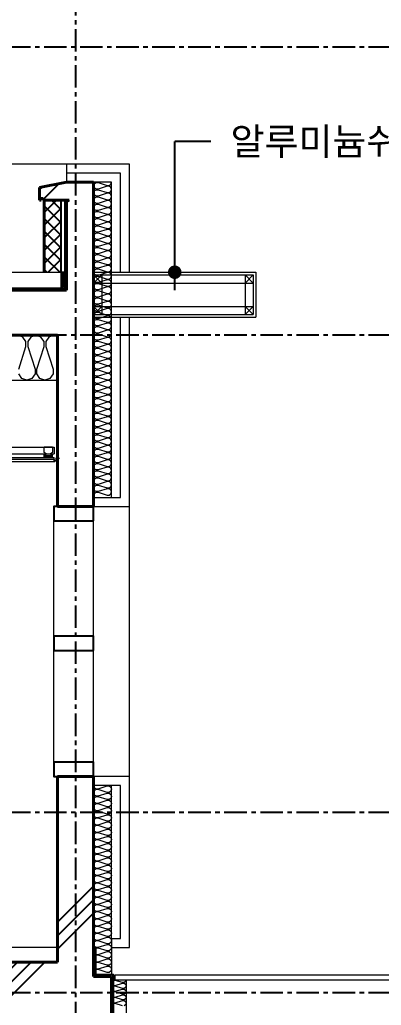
# Model space of a CAD drawing. Header units: millimetres. Extents: x -3672364 to -3590876, y -108975 to -79664.
# Drawn here: x -3608703 to -3606698, y -103295 to -97823 of the extents above; entities that cross this region are included whole.
import ezdxf
from ezdxf.enums import TextEntityAlignment as Align

# ---------------------------------------------------------------- set-up
doc = ezdxf.new("R2010")
doc.units = ezdxf.units.MM
doc.header["$LTSCALE"] = 100
doc.header["$MEASUREMENT"] = 0
for name, pattern in [('CEN', [62, 60, -1, 0, -1]), ('CENTER', [2, 1.25, -0.25, 0.25, -0.25]), ('HID', [2, 1.1, -0.9])]:
    doc.linetypes.add(name, pattern=pattern)
for name, color, linetype, lineweight in [('A-CONC-LIN1', 2, 'CONTINUOUS', 40), ('A-CONC-LIN2', 7, 'CONTINUOUS', 25), ('A-DWXM-DOOR', 4, 'CONTINUOUS', 25), ('A-ELEV-LIN3', 8, 'CONTINUOUS', 18), ('A-MKXS-LEAD', 7, 'CONTINUOUS', 25), ('A-MKXS-TEXT1', 3, 'CONTINUOUS', 25), ('A-WAXM-BLIC', 3, 'CONTINUOUS', 25), ('A-WAXM-PANL', 6, 'CONTINUOUS', 20), ('A-XXXX-FIN2', 6, 'CONTINUOUS', 20), ('A-XXXX-INSL2', 8, 'CONTINUOUS', 18), ('A-XXXX-WAT1', 9, 'HID', 20)]:
    doc.layers.add(name, color=color, linetype=linetype, lineweight=lineweight)
doc.layers.add('A-CONC-SOLD', color=253, linetype='CEN')
doc.layers.add('AA-AXIS-LINE-1', color=1, linetype='CENTER')
doc.styles.add('맑은고딕', font='malgun.ttf')

msp = doc.modelspace()

# ---------------------------------------------------------------- hatches: boundary and pattern name
at = {"layer": 'A-CONC-SOLD'}
h = msp.add_hatch(dxfattribs=at)
h.set_pattern_fill('CONC', color=256, scale=100)
h.set_pattern_definition([(45, (-31144.6, -13085), (-2121.3203, 2121.3203), []), (45, (-31144.6, -13010), (-2121.3203, 2121.3203), []), (45, (-31144.6, -12935), (-2121.3203, 2121.3203), [])])
h.paths.add_polyline_path([(-3612193.7, -105304.8), (-3612193.7, -103304.8), (-3608493.7, -103304.8), (-3608493.7, -105304.8)], flags=16)
h.paths.add_polyline_path([(-3612593.7, -106474.8), (-3612193.7, -106474.8), (-3612193.7, -105804.8), (-3611243.7, -105804.8), (-3611243.7, -108974.8), (-3610543.7, -108974.8), (-3610543.7, -105804.8), (-3608193.7, -105804.8), (-3608193.7, -103134.8), (-3608293.7, -103134.8), (-3608293.7, -102024.8), (-3608493.7, -102024.8), (-3608493.7, -103054.8), (-3612193.7, -103054.8), (-3612193.7, -99574.8), (-3608493.7, -99574.8), (-3608493.7, -100524.8), (-3608293.7, -100524.8), (-3608293.7, -98724.8), (-3608443.7, -98724.8), (-3608593.7, -98754.8), (-3608593.7, -98814.8), (-3608573.7, -98814.8), (-3608428.7, -98824.8), (-3608443.7, -98833.8), (-3608443.7, -99324.8), (-3611193.7, -99324.8), (-3611193.7, -99124.8), (-3611393.7, -99124.8), (-3611393.7, -99324.8), (-3612193.7, -99324.8), (-3612193.7, -96474.8), (-3612593.7, -96474.8), (-3612593.7, -98034.8), (-3615093.7, -98034.8), (-3615093.7, -98184.8), (-3612593.7, -98184.8), (-3612593.7, -103284.8), (-3615093.7, -103284.8), (-3615093.7, -103434.8), (-3612593.7, -103434.8)])
h = msp.add_hatch(dxfattribs=at)
h.set_pattern_fill('블럭단면', color=256, scale=50)
h.set_pattern_definition([(45, (-3916706.15, -204374.81), (-35.355339, 35.355339), []), (135, (-3916706.15, -204374.81), (-35.355339, -35.355339), [])])
h.paths.add_polyline_path([(-3608473.7, -98824.8), (-3608563.7, -98824.8), (-3608563.7, -99224.8), (-3608473.7, -99224.8)])
h = msp.add_hatch(dxfattribs=at)
h.set_pattern_fill('블럭단면', color=256)
h.set_pattern_definition([(45, (-3852265.174, -343854.8078), (-0.7071067812, 0.7071067812), []), (135, (-3852265.174, -343854.8078), (-0.7071067812, -0.7071067812), [])])
h.paths.add_polyline_path([(-3608453.7, -98824.8), (-3608428.7, -98824.8), (-3608453.7, -98829.8, -1)])
h = msp.add_hatch(dxfattribs=at)
h.set_pattern_fill('블럭단면', color=256, scale=5)
h.set_pattern_definition([(45, (-3763252.2874, -338174.808), (-3.53553391, 3.53553391), []), (135, (-3763252.2874, -338174.808), (-3.53553391, -3.53553391), [])])
h.paths.add_polyline_path([(-3608453.7, -99224.8), (-3608473.7, -99224.8), (-3608473.7, -99314.8), (-3608468.7, -99314.8), (-3608453.7, -99299.8)])

# ---------------------------------------------------------------- linework, layer by layer
at = {"layer": 'A-CONC-LIN1'}
for p, q in [((-3608443.7, -98724.8), (-3608593.7, -98754.8)), ((-3608593.7, -98754.8), (-3608593.7, -98824.8)), ((-3608443.7, -98724.8), (-3608443.7, -98724.8)), ((-3608293.7, -98724.8), (-3608443.7, -98724.8)), ((-3608293.7, -100524.8), (-3608293.7, -98724.8)), ((-3608583.7, -98824.8), (-3608583.7, -98814.8)), ((-3608583.7, -98814.8), (-3608573.7, -98814.8)), ((-3608573.7, -98814.8), (-3608573.7, -98824.8)), ((-3608593.7, -98824.8), (-3608583.7, -98824.8)), ((-3608573.7, -98824.8), (-3608428.7, -98824.8)), ((-3608428.7, -98824.8), (-3608443.7, -98833.8)), ((-3608443.7, -99324.8), (-3608443.7, -98833.8)), ((-3608443.7, -99324.8), (-3611193.7, -99324.8)), ((-3608493.7, -99574.8), (-3612193.7, -99574.8)), ((-3608493.7, -100524.8), (-3608493.7, -99574.8)), ((-3608493.7, -100524.8), (-3608293.7, -100524.8)), ((-3608493.7, -103054.8), (-3608493.7, -102024.8)), ((-3608493.7, -102024.8), (-3608293.7, -102024.8)), ((-3608293.7, -103134.8), (-3608293.7, -102024.8)), ((-3612193.7, -103054.8), (-3608493.7, -103054.8)), ((-3608293.7, -103134.8), (-3608193.7, -103134.8)), ((-3608193.7, -103134.8), (-3608193.7, -105804.8))]:
    msp.add_line(p, q, dxfattribs=at)
at = {"layer": 'A-CONC-LIN2'}
for p, q in [((-3608453.7, -99324.8), (-3608443.7, -99314.8)), ((-3608283.7, -103134.8), (-3608293.7, -103124.8))]:
    msp.add_line(p, q, dxfattribs=at)
for points in [[(-3608428.7, -98824.8), (-3608453.7, -98829.8), (-3608453.7, -99310.7), (-3608457.8, -99314.8), (-3611179.5, -99314.8)], [(-3608473.7, -99224.8), (-3608453.7, -99224.8)], [(-3608293.7, -102974.8), (-3608283.7, -102974.8), (-3608283.7, -103120.7), (-3608279.5, -103124.8)], [(-3608193.7, -104124.8), (-3608183.7, -104124.8), (-3608183.7, -103124.8), (-3608279.5, -103124.8)]]:
    msp.add_lwpolyline(points, dxfattribs=at)
at = {"layer": 'A-CONC-SOLD'}
msp.add_arc((-3608453.7, -98827.3), 2.5, 90, 270, dxfattribs=at)
at = {"layer": 'A-DWXM-DOOR', "color": 0}
for points in [[(-3608293.7, -100604.8), (-3608293.7, -100524.8), (-3608513.7, -100524.8), (-3608513.7, -100604.8)], [(-3608293.7, -101324.8), (-3608293.7, -101244.8), (-3608513.7, -101244.8), (-3608513.7, -101324.8)], [(-3608293.7, -102024.8), (-3608293.7, -101944.8), (-3608513.7, -101944.8), (-3608513.7, -102024.8)]]:
    msp.add_lwpolyline(points, close=True, dxfattribs=at)
at = {"layer": 'A-ELEV-LIN3'}
msp.add_line((-3608443.7, -98624.8), (-3610943.7, -98624.8), dxfattribs=at)
at = {"layer": 'A-ELEV-LIN3', "color": 8}
for p, q in [((-3611979.9, -100232.8), (-3608512.4, -100232.8)), ((-3611979.9, -100233.8), (-3608512.4, -100233.8)), ((-3611969.9, -100195.8), (-3608512.4, -100195.8)), ((-3611969.9, -100196.8), (-3608512.4, -100196.8)), ((-3608567.4, -100226.5), (-3608567.4, -100194.8)), ((-3608567.4, -100194.8), (-3608522.4, -100194.8)), ((-3608557.4, -100232.4), (-3608567.4, -100226.5)), ((-3608567.4, -100252.8), (-3608567.4, -100233.8)), ((-3608567.4, -100233.8), (-3608557.4, -100233.8)), ((-3608566.4, -100251.8), (-3608566.4, -100234.8)), ((-3608566.4, -100234.8), (-3608557.4, -100234.8)), ((-3608523.4, -100244.6), (-3608566.4, -100244.6)), ((-3608557.4, -100234.8), (-3608557.4, -100232.4)), ((-3608522.4, -100226.5), (-3608532.4, -100232.4)), ((-3608532.4, -100232.4), (-3608532.4, -100234.8)), ((-3608532.4, -100232.8), (-3608512.4, -100232.8)), ((-3608532.4, -100233.8), (-3608512.4, -100233.8)), ((-3608532.4, -100234.8), (-3608523.4, -100234.8)), ((-3608523.4, -100234.8), (-3608523.4, -100251.8)), ((-3608522.4, -100194.8), (-3608522.4, -100226.5)), ((-3608522.4, -100195.8), (-3608512.4, -100195.8)), ((-3608522.4, -100196.8), (-3608512.4, -100196.8)), ((-3608522.4, -100252.8), (-3608522.4, -100233.8)), ((-3608512.4, -100195.8), (-3608512.4, -100233.8)), ((-3608512.4, -100195.8), (-3608512.4, -100233.8)), ((-3608559.1, -100251.8), (-3608566.4, -100251.8)), ((-3608556.2, -100246.5), (-3608559.1, -100251.8)), ((-3608558.5, -100252.8), (-3608556.2, -100248.6)), ((-3608553.2, -100251.8), (-3608556.2, -100246.5)), ((-3608556.2, -100248.6), (-3608553.8, -100252.8)), ((-3608536.6, -100251.8), (-3608553.2, -100251.8)), ((-3608533.7, -100246.5), (-3608536.6, -100251.8)), ((-3608536, -100252.8), (-3608533.7, -100248.6)), ((-3608530.7, -100251.8), (-3608533.7, -100246.5)), ((-3608533.7, -100248.6), (-3608531.3, -100252.8)), ((-3608523.4, -100251.8), (-3608530.7, -100251.8))]:
    msp.add_line(p, q, dxfattribs=at)
at = {"layer": 'A-ELEV-LIN3', "ltscale": 2}
for p, q in [((-3608093.7, -102024.8), (-3608093.7, -100524.8)), ((-3608513.7, -101244.8), (-3608513.7, -100604.8)), ((-3608293.7, -101244.8), (-3608293.7, -100604.8)), ((-3608513.7, -101944.8), (-3608513.7, -101324.8)), ((-3608293.7, -101944.8), (-3608293.7, -101324.8))]:
    msp.add_line(p, q, dxfattribs=at)
at = {"layer": 'A-ELEV-LIN3'}
for points in [[(-3608493.7, -100244.8), (-3608495.7, -100244.8), (-3608495.7, -100267.8), (-3608511.3, -100267.8), (-3608495.7, -100267.8), (-3608495.7, -100244.8), (-3608493.7, -100244.8), (-3608493.7, -100269.8), (-3608509.3, -100269.8), (-3608509.3, -100276.8), (-3608524.3, -100276.8), (-3608524.3, -100274.8), (-3608511.3, -100274.8), (-3608511.3, -100267.8)], [(-3608505.3, -100256.7), (-3608483.5, -100256.7)]]:
    msp.add_lwpolyline(points, dxfattribs=at)
at = {"layer": 'A-MKXS-LEAD'}
for p in [(-3607843.7, -99324.8), (-3607643.7, -98498.8)]:
    msp.add_line(p, (-3607843.7, -98498.8), dxfattribs=at)
at = {"layer": 'A-MKXS-LEAD', "const_width": 37.5}
msp.add_lwpolyline([(-3607862.4, -99224.8, 1), (-3607824.9, -99224.8, 1)], format="xyb", close=True, dxfattribs=at)
at = {"layer": 'A-WAXM-BLIC'}
for points in [[(-3608563.7, -99224.8), (-3608563.7, -98824.8)], [(-3608473.7, -99224.8), (-3608473.7, -98824.8)]]:
    msp.add_lwpolyline(points, dxfattribs=at)
at = {"layer": 'A-WAXM-PANL'}
for p, q in [((-3608293.7, -99224.8), (-3607393.7, -99224.8)), ((-3607393.7, -99224.8), (-3607393.7, -99474.8)), ((-3608293.7, -99474.8), (-3607393.7, -99474.8))]:
    msp.add_line(p, q, dxfattribs=at)
for points in [[(-3608093.7, -99224.8), (-3608093.7, -98624.8), (-3608443.7, -98624.8), (-3608443.7, -98724.8)], [(-3608143.7, -99224.8), (-3608143.7, -98674.8), (-3608443.7, -98674.8)], [(-3608293.7, -100524.8), (-3608093.7, -100524.8), (-3608093.7, -99474.8)], [(-3608293.7, -100474.8), (-3608143.7, -100474.8), (-3608143.7, -99474.8)], [(-3608193.7, -102924.8), (-3608193.7, -102974.8), (-3608093.7, -102974.8), (-3608093.7, -102024.8), (-3608293.7, -102024.8)], [(-3608193.7, -102924.8), (-3608143.7, -102924.8), (-3608143.7, -102074.8), (-3608293.7, -102074.8)]]:
    msp.add_lwpolyline(points, dxfattribs=at)
msp.add_lwpolyline([(-3608173.7, -103124.8), (-3605153.7, -103124.8), (-3605153.7, -103154.8), (-3608173.7, -103154.8)], close=True, dxfattribs=at)
at = {"layer": 'A-XXXX-FIN2'}
for p, q in [((-3608573.7, -98824.8), (-3608573.7, -99224.8)), ((-3608473.7, -99304.8), (-3608473.7, -99224.8)), ((-3608473.7, -99314.8), (-3608473.7, -99224.8)), ((-3612024.9, -100252.8), (-3608512.4, -100252.8)), ((-3612024.9, -100262.3), (-3608512.4, -100262.3)), ((-3612024.9, -100274.8), (-3608512.4, -100274.8)), ((-3608512.4, -100274.8), (-3608512.4, -100252.8)), ((-3608493.7, -102974.8), (-3612193.7, -102974.8))]:
    msp.add_line(p, q, dxfattribs=at)
msp.add_lwpolyline([(-3611193.7, -99224.8), (-3610943.7, -99224.8), (-3610943.7, -99274.8), (-3610643.7, -99274.8), (-3610643.7, -99224.8), (-3608453.7, -99224.8)], dxfattribs=at)
at = {"layer": 'A-XXXX-INSL2'}
for p, q in [((-3608293.7, -99239.8), (-3607408.7, -99239.8)), ((-3608293.7, -99284.8), (-3608248.7, -99239.8)), ((-3608248.7, -99284.8), (-3608293.7, -99239.8)), ((-3608248.7, -99239.8), (-3608248.7, -99459.8)), ((-3607453.7, -99239.8), (-3607453.7, -99459.8)), ((-3607453.7, -99284.8), (-3607408.7, -99239.8)), ((-3607408.7, -99284.8), (-3607453.7, -99239.8)), ((-3607408.7, -99239.8), (-3607408.7, -99459.8)), ((-3608293.7, -99284.8), (-3607408.7, -99284.8)), ((-3608293.7, -99414.8), (-3607408.7, -99414.8)), ((-3608293.7, -99459.8), (-3608248.7, -99414.8)), ((-3608248.7, -99459.8), (-3608293.7, -99414.8)), ((-3607453.7, -99459.8), (-3607408.7, -99414.8)), ((-3607408.7, -99459.8), (-3607453.7, -99414.8)), ((-3608293.7, -99459.8), (-3607408.7, -99459.8)), ((-3608193.7, -102974.8), (-3608193.7, -103124.8)), ((-3608113.7, -103154.8), (-3608113.7, -105304.8))]:
    msp.add_line(p, q, dxfattribs=at)
for points in [[(-3608193.7, -100474.8), (-3608193.7, -98724.8), (-3608293.7, -98724.8)], [(-3608290, -100474.8), (-3608293.7, -100464.8), (-3608289.7, -100453.8), (-3608279.7, -100446.8), (-3608268.7, -100446.8), (-3608218.7, -100462.8), (-3608207.7, -100462.8), (-3608197.7, -100455.8), (-3608193.7, -100444.8), (-3608197.7, -100433.8), (-3608207.7, -100426.8), (-3608218.7, -100426.8), (-3608268.7, -100442.8), (-3608279.7, -100442.8), (-3608289.7, -100435.8), (-3608293.7, -100424.8), (-3608289.7, -100413.8), (-3608279.7, -100406.8), (-3608268.7, -100406.8), (-3608218.7, -100422.8), (-3608207.7, -100422.8), (-3608197.7, -100415.8), (-3608193.7, -100404.8), (-3608197.7, -100393.8), (-3608207.7, -100386.8), (-3608218.7, -100386.8), (-3608268.7, -100402.8), (-3608279.7, -100402.8), (-3608289.7, -100395.8), (-3608293.7, -100384.8), (-3608289.7, -100373.8), (-3608279.7, -100366.8), (-3608268.7, -100366.8), (-3608218.7, -100382.8), (-3608207.7, -100382.8), (-3608197.7, -100375.8), (-3608193.7, -100364.8), (-3608197.7, -100353.8), (-3608207.7, -100346.8), (-3608218.7, -100346.8), (-3608268.7, -100362.8), (-3608279.7, -100362.8), (-3608289.7, -100355.8), (-3608293.7, -100344.8), (-3608289.7, -100333.8), (-3608279.7, -100326.8), (-3608268.7, -100326.8), (-3608218.7, -100342.8), (-3608207.7, -100342.8), (-3608197.7, -100335.8), (-3608193.7, -100324.8), (-3608197.7, -100313.8), (-3608207.7, -100306.8), (-3608218.7, -100306.8), (-3608268.7, -100322.8), (-3608279.7, -100322.8), (-3608289.7, -100315.8), (-3608293.7, -100304.8), (-3608289.7, -100293.8), (-3608279.7, -100286.8), (-3608268.7, -100286.8), (-3608218.7, -100302.8), (-3608207.7, -100302.8), (-3608197.7, -100295.8), (-3608193.7, -100284.8), (-3608197.7, -100273.8), (-3608207.7, -100266.8), (-3608218.7, -100266.8), (-3608268.7, -100282.8), (-3608279.7, -100282.8), (-3608289.7, -100275.8), (-3608293.7, -100264.8), (-3608289.7, -100253.8), (-3608279.7, -100246.8), (-3608268.7, -100246.8), (-3608218.7, -100262.8), (-3608207.7, -100262.8), (-3608197.7, -100255.8), (-3608193.7, -100244.8), (-3608197.7, -100233.8), (-3608207.7, -100226.8), (-3608218.7, -100226.8), (-3608268.7, -100242.8), (-3608279.7, -100242.8), (-3608289.7, -100235.8), (-3608293.7, -100224.8), (-3608289.7, -100213.8), (-3608279.7, -100206.8), (-3608268.7, -100206.8), (-3608218.7, -100222.8), (-3608207.7, -100222.8), (-3608197.7, -100215.8), (-3608193.7, -100204.8), (-3608197.7, -100193.8), (-3608207.7, -100186.8), (-3608218.7, -100186.8), (-3608268.7, -100202.8), (-3608279.7, -100202.8), (-3608289.7, -100195.8), (-3608293.7, -100184.8), (-3608289.7, -100173.8), (-3608279.7, -100166.8), (-3608268.7, -100166.8), (-3608218.7, -100182.8), (-3608207.7, -100182.8), (-3608197.7, -100175.8), (-3608193.7, -100164.8), (-3608197.7, -100153.8), (-3608207.7, -100146.8), (-3608218.7, -100146.8), (-3608268.7, -100162.8), (-3608279.7, -100162.8), (-3608289.7, -100155.8), (-3608293.7, -100144.8), (-3608289.7, -100133.8), (-3608279.7, -100126.8), (-3608268.7, -100126.8), (-3608218.7, -100142.8), (-3608207.7, -100142.8), (-3608197.7, -100135.8), (-3608193.7, -100124.8), (-3608197.7, -100113.8), (-3608207.7, -100106.8), (-3608218.7, -100106.8), (-3608268.7, -100122.8), (-3608279.7, -100122.8), (-3608289.7, -100115.8), (-3608293.7, -100104.8), (-3608289.7, -100093.8), (-3608279.7, -100086.8), (-3608268.7, -100086.8), (-3608218.7, -100102.8), (-3608207.7, -100102.8), (-3608197.7, -100095.8), (-3608193.7, -100084.8), (-3608197.7, -100073.8), (-3608207.7, -100066.8), (-3608218.7, -100066.8), (-3608268.7, -100082.8), (-3608279.7, -100082.8), (-3608289.7, -100075.8), (-3608293.7, -100064.8), (-3608289.7, -100053.8), (-3608279.7, -100046.8), (-3608268.7, -100046.8), (-3608218.7, -100062.8), (-3608207.7, -100062.8), (-3608197.7, -100055.8), (-3608193.7, -100044.8), (-3608197.7, -100033.8), (-3608207.7, -100026.8), (-3608218.7, -100026.8), (-3608268.7, -100042.8), (-3608279.7, -100042.8), (-3608289.7, -100035.8), (-3608293.7, -100024.8), (-3608289.7, -100013.8), (-3608279.7, -100006.8), (-3608268.7, -100006.8), (-3608218.7, -100022.8), (-3608207.7, -100022.8), (-3608197.7, -100015.8), (-3608193.7, -100004.8), (-3608197.7, -99993.8), (-3608207.7, -99986.8), (-3608218.7, -99986.8), (-3608268.7, -100002.8), (-3608279.7, -100002.8), (-3608289.7, -99995.8), (-3608293.7, -99984.8), (-3608289.7, -99973.8), (-3608279.7, -99966.8), (-3608268.7, -99966.8), (-3608218.7, -99982.8), (-3608207.7, -99982.8), (-3608197.7, -99975.8), (-3608193.7, -99964.8), (-3608197.7, -99953.8), (-3608207.7, -99946.8), (-3608218.7, -99946.8), (-3608268.7, -99962.8), (-3608279.7, -99962.8), (-3608289.7, -99955.8), (-3608293.7, -99944.8), (-3608289.7, -99933.8), (-3608279.7, -99926.8), (-3608268.7, -99926.8), (-3608218.7, -99942.8), (-3608207.7, -99942.8), (-3608197.7, -99935.8), (-3608193.7, -99924.8), (-3608197.7, -99913.8), (-3608207.7, -99906.8), (-3608218.7, -99906.8), (-3608268.7, -99922.8), (-3608279.7, -99922.8), (-3608289.7, -99915.8), (-3608293.7, -99904.8), (-3608289.7, -99893.8), (-3608279.7, -99886.8), (-3608268.7, -99886.8), (-3608218.7, -99902.8), (-3608207.7, -99902.8), (-3608197.7, -99895.8), (-3608193.7, -99884.8), (-3608197.7, -99873.8), (-3608207.7, -99866.8), (-3608218.7, -99866.8), (-3608268.7, -99882.8), (-3608279.7, -99882.8), (-3608289.7, -99875.8), (-3608293.7, -99864.8), (-3608289.7, -99853.8), (-3608279.7, -99846.8), (-3608268.7, -99846.8), (-3608218.7, -99862.8), (-3608207.7, -99862.8), (-3608197.7, -99855.8), (-3608193.7, -99844.8), (-3608197.7, -99833.8), (-3608207.7, -99826.8), (-3608218.7, -99826.8), (-3608268.7, -99842.8), (-3608279.7, -99842.8), (-3608289.7, -99835.8), (-3608293.7, -99824.8), (-3608289.7, -99813.8), (-3608279.7, -99806.8), (-3608268.7, -99806.8), (-3608218.7, -99822.8), (-3608207.7, -99822.8), (-3608197.7, -99815.8), (-3608193.7, -99804.8), (-3608197.7, -99793.8), (-3608207.7, -99786.8), (-3608218.7, -99786.8), (-3608268.7, -99802.8), (-3608279.7, -99802.8), (-3608289.7, -99795.8), (-3608293.7, -99784.8), (-3608289.7, -99773.8), (-3608279.7, -99766.8), (-3608268.7, -99766.8), (-3608218.7, -99782.8), (-3608207.7, -99782.8), (-3608197.7, -99775.8), (-3608193.7, -99764.8), (-3608197.7, -99753.8), (-3608207.7, -99746.8), (-3608218.7, -99746.8), (-3608268.7, -99762.8), (-3608279.7, -99762.8), (-3608289.7, -99755.8), (-3608293.7, -99744.8), (-3608289.7, -99733.8), (-3608279.7, -99726.8), (-3608268.7, -99726.8), (-3608218.7, -99742.8), (-3608207.7, -99742.8), (-3608197.7, -99735.8), (-3608193.7, -99724.8), (-3608197.7, -99713.8), (-3608207.7, -99706.8), (-3608218.7, -99706.8), (-3608268.7, -99722.8), (-3608279.7, -99722.8), (-3608289.7, -99715.8), (-3608293.7, -99704.8), (-3608289.7, -99693.8), (-3608279.7, -99686.8), (-3608268.7, -99686.8), (-3608218.7, -99702.8), (-3608207.7, -99702.8), (-3608197.7, -99695.8), (-3608193.7, -99684.8), (-3608197.7, -99673.8), (-3608207.7, -99666.8), (-3608218.7, -99666.8), (-3608268.7, -99682.8), (-3608279.7, -99682.8), (-3608289.7, -99675.8), (-3608293.7, -99664.8), (-3608289.7, -99653.8), (-3608279.7, -99646.8), (-3608268.7, -99646.8), (-3608218.7, -99662.8), (-3608207.7, -99662.8), (-3608197.7, -99655.8), (-3608193.7, -99644.8), (-3608197.7, -99633.8), (-3608207.7, -99626.8), (-3608218.7, -99626.8), (-3608268.7, -99642.8), (-3608279.7, -99642.8), (-3608289.7, -99635.8), (-3608293.7, -99624.8), (-3608289.7, -99613.8), (-3608279.7, -99606.8), (-3608268.7, -99606.8), (-3608218.7, -99622.8), (-3608207.7, -99622.8), (-3608197.7, -99615.8), (-3608193.7, -99604.8), (-3608197.7, -99593.8), (-3608207.7, -99586.8), (-3608218.7, -99586.8), (-3608268.7, -99602.8), (-3608279.7, -99602.8), (-3608289.7, -99595.8), (-3608293.7, -99584.8), (-3608289.7, -99573.8), (-3608279.7, -99566.8), (-3608268.7, -99566.8), (-3608218.7, -99582.8), (-3608207.7, -99582.8), (-3608197.7, -99575.8), (-3608193.7, -99564.8), (-3608197.7, -99553.8), (-3608207.7, -99546.8), (-3608218.7, -99546.8), (-3608268.7, -99562.8), (-3608279.7, -99562.8), (-3608289.7, -99555.8), (-3608293.7, -99544.8), (-3608289.7, -99533.8), (-3608279.7, -99526.8), (-3608268.7, -99526.8), (-3608218.7, -99542.8), (-3608207.7, -99542.8), (-3608197.7, -99535.8), (-3608193.7, -99524.8), (-3608197.7, -99513.8), (-3608207.7, -99506.8), (-3608218.7, -99506.8), (-3608268.7, -99522.8), (-3608279.7, -99522.8), (-3608289.7, -99515.8), (-3608293.7, -99504.8), (-3608289.7, -99493.8), (-3608279.7, -99486.8), (-3608268.7, -99486.8), (-3608218.7, -99502.8), (-3608207.7, -99502.8), (-3608197.7, -99495.8), (-3608193.7, -99484.8), (-3608197.7, -99473.8), (-3608207.7, -99466.8), (-3608218.7, -99466.8), (-3608268.7, -99482.8), (-3608279.7, -99482.8), (-3608289.7, -99475.8), (-3608293.7, -99464.8), (-3608289.7, -99453.8), (-3608279.7, -99446.8), (-3608268.7, -99446.8), (-3608218.7, -99462.8), (-3608207.7, -99462.8), (-3608197.7, -99455.8), (-3608193.7, -99444.8), (-3608197.7, -99433.8), (-3608207.7, -99426.8), (-3608218.7, -99426.8), (-3608268.7, -99442.8), (-3608279.7, -99442.8), (-3608289.7, -99435.8), (-3608293.7, -99424.8), (-3608289.7, -99413.8), (-3608279.7, -99406.8), (-3608268.7, -99406.8), (-3608218.7, -99422.8), (-3608207.7, -99422.8), (-3608197.7, -99415.8), (-3608193.7, -99404.8), (-3608197.7, -99393.8), (-3608207.7, -99386.8), (-3608218.7, -99386.8), (-3608268.7, -99402.8), (-3608279.7, -99402.8), (-3608289.7, -99395.8), (-3608293.7, -99384.8), (-3608289.7, -99373.8), (-3608279.7, -99366.8), (-3608268.7, -99366.8), (-3608218.7, -99382.8), (-3608207.7, -99382.8), (-3608197.7, -99375.8), (-3608193.7, -99364.8), (-3608197.7, -99353.8), (-3608207.7, -99346.8), (-3608218.7, -99346.8), (-3608268.7, -99362.8), (-3608279.7, -99362.8), (-3608289.7, -99355.8), (-3608293.7, -99344.8), (-3608289.7, -99333.8), (-3608279.7, -99326.8), (-3608268.7, -99326.8), (-3608218.7, -99342.8), (-3608207.7, -99342.8), (-3608197.7, -99335.8), (-3608193.7, -99324.8), (-3608197.7, -99313.8), (-3608207.7, -99306.8), (-3608218.7, -99306.8), (-3608268.7, -99322.8), (-3608279.7, -99322.8), (-3608289.7, -99315.8), (-3608293.7, -99304.8), (-3608289.7, -99293.8), (-3608279.7, -99286.8), (-3608268.7, -99286.8), (-3608218.7, -99302.8), (-3608207.7, -99302.8), (-3608197.7, -99295.8), (-3608193.7, -99284.8), (-3608197.7, -99273.8), (-3608207.7, -99266.8), (-3608218.7, -99266.8), (-3608268.7, -99282.8), (-3608279.7, -99282.8), (-3608289.7, -99275.8), (-3608293.7, -99264.8), (-3608289.7, -99253.8), (-3608279.7, -99246.8), (-3608268.7, -99246.8), (-3608218.7, -99262.8), (-3608207.7, -99262.8), (-3608197.7, -99255.8), (-3608193.7, -99244.8), (-3608197.7, -99233.8), (-3608207.7, -99226.8), (-3608218.7, -99226.8), (-3608268.7, -99242.8), (-3608279.7, -99242.8), (-3608289.7, -99235.8), (-3608293.7, -99224.8), (-3608289.7, -99213.8), (-3608279.7, -99206.8), (-3608268.7, -99206.8), (-3608218.7, -99222.8), (-3608207.7, -99222.8), (-3608197.7, -99215.8), (-3608193.7, -99204.8), (-3608197.7, -99193.8), (-3608207.7, -99186.8), (-3608218.7, -99186.8), (-3608268.7, -99202.8), (-3608279.7, -99202.8), (-3608289.7, -99195.8), (-3608293.7, -99184.8), (-3608289.7, -99173.8), (-3608279.7, -99166.8), (-3608268.7, -99166.8), (-3608218.7, -99182.8), (-3608207.7, -99182.8), (-3608197.7, -99175.8), (-3608193.7, -99164.8), (-3608197.7, -99153.8), (-3608207.7, -99146.8), (-3608218.7, -99146.8), (-3608268.7, -99162.8), (-3608279.7, -99162.8), (-3608289.7, -99155.8), (-3608293.7, -99144.8), (-3608289.7, -99133.8), (-3608279.7, -99126.8), (-3608268.7, -99126.8), (-3608218.7, -99142.8), (-3608207.7, -99142.8), (-3608197.7, -99135.8), (-3608193.7, -99124.8), (-3608197.7, -99113.8), (-3608207.7, -99106.8), (-3608218.7, -99106.8), (-3608268.7, -99122.8), (-3608279.7, -99122.8), (-3608289.7, -99115.8), (-3608293.7, -99104.8), (-3608289.7, -99093.8), (-3608279.7, -99086.8), (-3608268.7, -99086.8), (-3608218.7, -99102.8), (-3608207.7, -99102.8), (-3608197.7, -99095.8), (-3608193.7, -99084.8), (-3608197.7, -99073.8), (-3608207.7, -99066.8), (-3608218.7, -99066.8), (-3608268.7, -99082.8), (-3608279.7, -99082.8), (-3608289.7, -99075.8), (-3608293.7, -99064.8), (-3608289.7, -99053.8), (-3608279.7, -99046.8), (-3608268.7, -99046.8), (-3608218.7, -99062.8), (-3608207.7, -99062.8), (-3608197.7, -99055.8), (-3608193.7, -99044.8), (-3608197.7, -99033.8), (-3608207.7, -99026.8), (-3608218.7, -99026.8), (-3608268.7, -99042.8), (-3608279.7, -99042.8), (-3608289.7, -99035.8), (-3608293.7, -99024.8), (-3608289.7, -99013.8), (-3608279.7, -99006.8), (-3608268.7, -99006.8), (-3608218.7, -99022.8), (-3608207.7, -99022.8), (-3608197.7, -99015.8), (-3608193.7, -99004.8), (-3608197.7, -98993.8), (-3608207.7, -98986.8), (-3608218.7, -98986.8), (-3608268.7, -99002.8), (-3608279.7, -99002.8), (-3608289.7, -98995.8), (-3608293.7, -98984.8), (-3608289.7, -98973.8), (-3608279.7, -98966.8), (-3608268.7, -98966.8), (-3608218.7, -98982.8), (-3608207.7, -98982.8), (-3608197.7, -98975.8), (-3608193.7, -98964.8), (-3608197.7, -98953.8), (-3608207.7, -98946.8), (-3608218.7, -98946.8), (-3608268.7, -98962.8), (-3608279.7, -98962.8), (-3608289.7, -98955.8), (-3608293.7, -98944.8), (-3608289.7, -98933.8), (-3608279.7, -98926.8), (-3608268.7, -98926.8), (-3608218.7, -98942.8), (-3608207.7, -98942.8), (-3608197.7, -98935.8), (-3608193.7, -98924.8), (-3608197.7, -98913.8), (-3608207.7, -98906.8), (-3608218.7, -98906.8), (-3608268.7, -98922.8), (-3608279.7, -98922.8), (-3608289.7, -98915.8), (-3608293.7, -98904.8), (-3608289.7, -98893.8), (-3608279.7, -98886.8), (-3608268.7, -98886.8), (-3608218.7, -98902.8), (-3608207.7, -98902.8), (-3608197.7, -98895.8), (-3608193.7, -98884.8), (-3608197.7, -98873.8), (-3608207.7, -98866.8), (-3608218.7, -98866.8), (-3608268.7, -98882.8), (-3608279.7, -98882.8), (-3608289.7, -98875.8), (-3608293.7, -98864.8), (-3608289.7, -98853.8), (-3608279.7, -98846.8), (-3608268.7, -98846.8), (-3608218.7, -98862.8), (-3608207.7, -98862.8), (-3608197.7, -98855.8), (-3608193.7, -98844.8), (-3608197.7, -98833.8), (-3608207.7, -98826.8), (-3608218.7, -98826.8), (-3608268.7, -98842.8), (-3608279.7, -98842.8), (-3608289.7, -98835.8), (-3608293.7, -98824.8), (-3608289.7, -98813.8), (-3608279.7, -98806.8), (-3608268.7, -98806.8), (-3608218.7, -98822.8), (-3608207.7, -98822.8), (-3608197.7, -98815.8), (-3608193.7, -98804.8), (-3608197.7, -98793.8), (-3608207.7, -98786.8), (-3608218.7, -98786.8), (-3608268.7, -98802.8), (-3608279.7, -98802.8), (-3608289.7, -98795.8), (-3608293.7, -98784.8), (-3608289.7, -98773.8), (-3608279.7, -98766.8), (-3608268.7, -98766.8), (-3608218.7, -98782.8), (-3608207.7, -98782.8), (-3608197.7, -98775.8), (-3608193.7, -98764.8), (-3608197.7, -98753.8), (-3608207.7, -98746.8), (-3608218.7, -98746.8), (-3608268.7, -98762.8), (-3608279.7, -98762.8), (-3608289.7, -98755.8), (-3608293.7, -98744.8), (-3608289.7, -98733.8), (-3608279.7, -98726.8), (-3608268.7, -98726.8), (-3608218.7, -98742.8), (-3608207.7, -98742.8), (-3608197.7, -98735.8), (-3608193.7, -98724.8)], [(-3608708.7, -99762.3), (-3608668.7, -99637.3), (-3608668.7, -99609.8), (-3608686.2, -99584.8), (-3608713.7, -99574.8)], [(-3608493.7, -99582.1), (-3608513.7, -99574.8), (-3608541.2, -99584.8), (-3608558.7, -99609.8), (-3608558.7, -99637.3), (-3608518.7, -99762.3), (-3608518.7, -99789.8), (-3608536.2, -99814.8), (-3608563.7, -99824.8), (-3608591.2, -99814.8), (-3608608.7, -99789.8), (-3608608.7, -99762.3), (-3608568.7, -99637.3), (-3608568.7, -99609.8), (-3608586.2, -99584.8), (-3608613.7, -99574.8), (-3608641.2, -99584.8), (-3608658.7, -99609.8), (-3608658.7, -99637.3), (-3608618.7, -99762.3), (-3608618.7, -99789.8), (-3608636.2, -99814.8), (-3608663.7, -99824.8), (-3608691.2, -99814.8), (-3608708.7, -99789.8)], [(-3612093.7, -102974.8), (-3612093.7, -99824.8), (-3608493.7, -99824.8)], [(-3608293.7, -102074.8), (-3608289.7, -102085.8), (-3608279.7, -102092.8), (-3608268.7, -102092.8), (-3608218.7, -102076.8), (-3608207.7, -102076.8), (-3608197.7, -102083.8), (-3608193.7, -102094.8), (-3608197.7, -102105.8), (-3608207.7, -102112.8), (-3608218.7, -102112.8), (-3608268.7, -102096.8), (-3608279.7, -102096.8), (-3608289.7, -102103.8), (-3608293.7, -102114.8), (-3608289.7, -102125.8), (-3608279.7, -102132.8), (-3608268.7, -102132.8), (-3608218.7, -102116.8), (-3608207.7, -102116.8), (-3608197.7, -102123.8), (-3608193.7, -102134.8), (-3608197.7, -102145.8), (-3608207.7, -102152.8), (-3608218.7, -102152.8), (-3608268.7, -102136.8), (-3608279.7, -102136.8), (-3608289.7, -102143.8), (-3608293.7, -102154.8), (-3608289.7, -102165.8), (-3608279.7, -102172.8), (-3608268.7, -102172.8), (-3608218.7, -102156.8), (-3608207.7, -102156.8), (-3608197.7, -102163.8), (-3608193.7, -102174.8), (-3608197.7, -102185.8), (-3608207.7, -102192.8), (-3608218.7, -102192.8), (-3608268.7, -102176.8), (-3608279.7, -102176.8), (-3608289.7, -102183.8), (-3608293.7, -102194.8), (-3608289.7, -102205.8), (-3608279.7, -102212.8), (-3608268.7, -102212.8), (-3608218.7, -102196.8), (-3608207.7, -102196.8), (-3608197.7, -102203.8), (-3608193.7, -102214.8), (-3608197.7, -102225.8), (-3608207.7, -102232.8), (-3608218.7, -102232.8), (-3608268.7, -102216.8), (-3608279.7, -102216.8), (-3608289.7, -102223.8), (-3608293.7, -102234.8), (-3608289.7, -102245.8), (-3608279.7, -102252.8), (-3608268.7, -102252.8), (-3608218.7, -102236.8), (-3608207.7, -102236.8), (-3608197.7, -102243.8), (-3608193.7, -102254.8), (-3608197.7, -102265.8), (-3608207.7, -102272.8), (-3608218.7, -102272.8), (-3608268.7, -102256.8), (-3608279.7, -102256.8), (-3608289.7, -102263.8), (-3608293.7, -102274.8), (-3608289.7, -102285.8), (-3608279.7, -102292.8), (-3608268.7, -102292.8), (-3608218.7, -102276.8), (-3608207.7, -102276.8), (-3608197.7, -102283.8), (-3608193.7, -102294.8), (-3608197.7, -102305.8), (-3608207.7, -102312.8), (-3608218.7, -102312.8), (-3608268.7, -102296.8), (-3608279.7, -102296.8), (-3608289.7, -102303.8), (-3608293.7, -102314.8), (-3608289.7, -102325.8), (-3608279.7, -102332.8), (-3608268.7, -102332.8), (-3608218.7, -102316.8), (-3608207.7, -102316.8), (-3608197.7, -102323.8), (-3608193.7, -102334.8), (-3608197.7, -102345.8), (-3608207.7, -102352.8), (-3608218.7, -102352.8), (-3608268.7, -102336.8), (-3608279.7, -102336.8), (-3608289.7, -102343.8), (-3608293.7, -102354.8), (-3608289.7, -102365.8), (-3608279.7, -102372.8), (-3608268.7, -102372.8), (-3608218.7, -102356.8), (-3608207.7, -102356.8), (-3608197.7, -102363.8), (-3608193.7, -102374.8), (-3608197.7, -102385.8), (-3608207.7, -102392.8), (-3608218.7, -102392.8), (-3608268.7, -102376.8), (-3608279.7, -102376.8), (-3608289.7, -102383.8), (-3608293.7, -102394.8), (-3608289.7, -102405.8), (-3608279.7, -102412.8), (-3608268.7, -102412.8), (-3608218.7, -102396.8), (-3608207.7, -102396.8), (-3608197.7, -102403.8), (-3608193.7, -102414.8), (-3608197.7, -102425.8), (-3608207.7, -102432.8), (-3608218.7, -102432.8), (-3608268.7, -102416.8), (-3608279.7, -102416.8), (-3608289.7, -102423.8), (-3608293.7, -102434.8), (-3608289.7, -102445.8), (-3608279.7, -102452.8), (-3608268.7, -102452.8), (-3608218.7, -102436.8), (-3608207.7, -102436.8), (-3608197.7, -102443.8), (-3608193.7, -102454.8), (-3608197.7, -102465.8), (-3608207.7, -102472.8), (-3608218.7, -102472.8), (-3608268.7, -102456.8), (-3608279.7, -102456.8), (-3608289.7, -102463.8), (-3608293.7, -102474.8), (-3608289.7, -102485.8), (-3608279.7, -102492.8), (-3608268.7, -102492.8), (-3608218.7, -102476.8), (-3608207.7, -102476.8), (-3608197.7, -102483.8), (-3608193.7, -102494.8), (-3608197.7, -102505.8), (-3608207.7, -102512.8), (-3608218.7, -102512.8), (-3608268.7, -102496.8), (-3608279.7, -102496.8), (-3608289.7, -102503.8), (-3608293.7, -102514.8), (-3608289.7, -102525.8), (-3608279.7, -102532.8), (-3608268.7, -102532.8), (-3608218.7, -102516.8), (-3608207.7, -102516.8), (-3608197.7, -102523.8), (-3608193.7, -102534.8), (-3608197.7, -102545.8), (-3608207.7, -102552.8), (-3608218.7, -102552.8), (-3608268.7, -102536.8), (-3608279.7, -102536.8), (-3608289.7, -102543.8), (-3608293.7, -102554.8), (-3608289.7, -102565.8), (-3608279.7, -102572.8), (-3608268.7, -102572.8), (-3608218.7, -102556.8), (-3608207.7, -102556.8), (-3608197.7, -102563.8), (-3608193.7, -102574.8), (-3608197.7, -102585.8), (-3608207.7, -102592.8), (-3608218.7, -102592.8), (-3608268.7, -102576.8), (-3608279.7, -102576.8), (-3608289.7, -102583.8), (-3608293.7, -102594.8), (-3608289.7, -102605.8), (-3608279.7, -102612.8), (-3608268.7, -102612.8), (-3608218.7, -102596.8), (-3608207.7, -102596.8), (-3608197.7, -102603.8), (-3608193.7, -102614.8), (-3608197.7, -102625.8), (-3608207.7, -102632.8), (-3608218.7, -102632.8), (-3608268.7, -102616.8), (-3608279.7, -102616.8), (-3608289.7, -102623.8), (-3608293.7, -102634.8), (-3608289.7, -102645.8), (-3608279.7, -102652.8), (-3608268.7, -102652.8), (-3608218.7, -102636.8), (-3608207.7, -102636.8), (-3608197.7, -102643.8), (-3608193.7, -102654.8), (-3608197.7, -102665.8), (-3608207.7, -102672.8), (-3608218.7, -102672.8), (-3608268.7, -102656.8), (-3608279.7, -102656.8), (-3608289.7, -102663.8), (-3608293.7, -102674.8), (-3608289.7, -102685.8), (-3608279.7, -102692.8), (-3608268.7, -102692.8), (-3608218.7, -102676.8), (-3608207.7, -102676.8), (-3608197.7, -102683.8), (-3608193.7, -102694.8), (-3608197.7, -102705.8), (-3608207.7, -102712.8), (-3608218.7, -102712.8), (-3608268.7, -102696.8), (-3608279.7, -102696.8), (-3608289.7, -102703.8), (-3608293.7, -102714.8), (-3608289.7, -102725.8), (-3608279.7, -102732.8), (-3608268.7, -102732.8), (-3608218.7, -102716.8), (-3608207.7, -102716.8), (-3608197.7, -102723.8), (-3608193.7, -102734.8), (-3608197.7, -102745.8), (-3608207.7, -102752.8), (-3608218.7, -102752.8), (-3608268.7, -102736.8), (-3608279.7, -102736.8), (-3608289.7, -102743.8), (-3608293.7, -102754.8), (-3608289.7, -102765.8), (-3608279.7, -102772.8), (-3608268.7, -102772.8), (-3608218.7, -102756.8), (-3608207.7, -102756.8), (-3608197.7, -102763.8), (-3608193.7, -102774.8), (-3608197.7, -102785.8), (-3608207.7, -102792.8), (-3608218.7, -102792.8), (-3608268.7, -102776.8), (-3608279.7, -102776.8), (-3608289.7, -102783.8), (-3608293.7, -102794.8), (-3608289.7, -102805.8), (-3608279.7, -102812.8), (-3608268.7, -102812.8), (-3608218.7, -102796.8), (-3608207.7, -102796.8), (-3608197.7, -102803.8), (-3608193.7, -102814.8), (-3608197.7, -102825.8), (-3608207.7, -102832.8), (-3608218.7, -102832.8), (-3608268.7, -102816.8), (-3608279.7, -102816.8), (-3608289.7, -102823.8), (-3608293.7, -102834.8), (-3608289.7, -102845.8), (-3608279.7, -102852.8), (-3608268.7, -102852.8), (-3608218.7, -102836.8), (-3608207.7, -102836.8), (-3608197.7, -102843.8), (-3608193.7, -102854.8), (-3608197.7, -102865.8), (-3608207.7, -102872.8), (-3608218.7, -102872.8), (-3608268.7, -102856.8), (-3608279.7, -102856.8), (-3608289.7, -102863.8), (-3608293.7, -102874.8), (-3608289.7, -102885.8), (-3608279.7, -102892.8), (-3608268.7, -102892.8), (-3608218.7, -102876.8), (-3608207.7, -102876.8), (-3608197.7, -102883.8), (-3608193.7, -102894.8), (-3608197.7, -102905.8), (-3608207.7, -102912.8), (-3608218.7, -102912.8), (-3608268.7, -102896.8), (-3608279.7, -102896.8), (-3608289.7, -102903.8), (-3608293.7, -102914.8), (-3608289.7, -102925.8), (-3608279.7, -102932.8), (-3608268.7, -102932.8), (-3608218.7, -102916.8), (-3608207.7, -102916.8), (-3608197.7, -102923.8), (-3608193.7, -102934.8), (-3608197.7, -102945.8), (-3608207.7, -102952.8), (-3608218.7, -102952.8), (-3608268.7, -102936.8), (-3608279.7, -102936.8), (-3608289.7, -102943.8), (-3608293.7, -102954.8), (-3608289.7, -102965.8), (-3608279.7, -102972.8), (-3608268.7, -102972.8), (-3608218.7, -102956.8), (-3608207.7, -102956.8), (-3608197.7, -102963.8), (-3608193.7, -102974.8), (-3608197.7, -102985.8), (-3608207.7, -102992.8), (-3608218.7, -102992.8), (-3608268.7, -102976.8), (-3608279.7, -102976.8), (-3608289.7, -102983.8), (-3608293.7, -102994.8), (-3608289.7, -103005.8), (-3608279.7, -103012.8), (-3608268.7, -103012.8), (-3608218.7, -102996.8), (-3608207.7, -102996.8), (-3608197.7, -103003.8), (-3608193.7, -103014.8), (-3608197.7, -103025.8), (-3608207.7, -103032.8), (-3608218.7, -103032.8), (-3608268.7, -103016.8), (-3608279.7, -103016.8), (-3608289.7, -103023.8), (-3608293.7, -103034.8), (-3608289.7, -103045.8), (-3608279.7, -103052.8), (-3608268.7, -103052.8), (-3608218.7, -103036.8), (-3608207.7, -103036.8), (-3608197.7, -103043.8), (-3608193.7, -103054.8), (-3608197.7, -103065.8), (-3608207.7, -103072.8), (-3608218.7, -103072.8), (-3608268.7, -103056.8), (-3608279.7, -103056.8), (-3608289.7, -103063.8), (-3608293.7, -103074.8), (-3608289.7, -103085.8), (-3608279.7, -103092.8), (-3608268.7, -103092.8), (-3608218.7, -103076.8), (-3608207.7, -103076.8), (-3608197.7, -103083.8), (-3608193.7, -103094.8), (-3608197.7, -103105.8), (-3608207.7, -103112.8), (-3608218.7, -103112.8), (-3608268.7, -103096.8), (-3608279.7, -103096.8), (-3608289.7, -103103.8), (-3608293.7, -103114.8), (-3608293.7, -103114.8)], [(-3608193.7, -102924.8), (-3608193.7, -102074.8)], [(-3608113.7, -103154.8), (-3608116.9, -103163.6), (-3608124.9, -103169.2), (-3608133.7, -103169.2), (-3608173.7, -103156.4), (-3608182.5, -103156.4), (-3608190.5, -103162), (-3608193.7, -103170.8), (-3608190.5, -103179.6), (-3608182.5, -103185.2), (-3608173.7, -103185.2), (-3608133.7, -103172.4), (-3608124.9, -103172.4), (-3608116.9, -103178), (-3608113.7, -103186.8), (-3608116.9, -103195.6), (-3608124.9, -103201.2), (-3608133.7, -103201.2), (-3608173.7, -103188.4), (-3608182.5, -103188.4), (-3608190.5, -103194), (-3608193.7, -103202.8), (-3608190.5, -103211.6), (-3608182.5, -103217.2), (-3608173.7, -103217.2), (-3608133.7, -103204.4), (-3608124.9, -103204.4), (-3608116.9, -103210), (-3608113.7, -103218.8), (-3608116.9, -103227.6), (-3608124.9, -103233.2), (-3608133.7, -103233.2), (-3608173.7, -103220.4), (-3608182.5, -103220.4), (-3608190.5, -103226), (-3608193.7, -103234.8), (-3608190.5, -103243.6), (-3608182.5, -103249.2), (-3608173.7, -103249.2), (-3608133.7, -103236.4), (-3608124.9, -103236.4), (-3608116.9, -103242), (-3608113.7, -103250.8), (-3608116.9, -103259.6), (-3608124.9, -103265.2), (-3608133.7, -103265.2), (-3608173.7, -103252.4), (-3608182.5, -103252.4), (-3608190.5, -103258), (-3608193.7, -103266.8), (-3608190.5, -103275.6), (-3608182.5, -103281.2), (-3608173.7, -103281.2), (-3608133.7, -103268.4), (-3608124.9, -103268.4), (-3608116.9, -103274), (-3608113.7, -103282.8), (-3608116.9, -103291.6), (-3608124.9, -103297.2)], [(-3608133.7, -103297.2), (-3608173.7, -103284.4), (-3608182.5, -103284.4), (-3608190.5, -103290), (-3608193.7, -103298.8)]]:
    msp.add_lwpolyline(points, dxfattribs=at)
at = {"layer": 'A-XXXX-WAT1', "ltscale": 50}
msp.add_line((-3608428.7, -98824.8), (-3608448.7, -98832.8), dxfattribs=at)
at = {"layer": 'A-XXXX-WAT1', "ltscale": 0.5}
for points in [[(-3608448.7, -98832.8), (-3608448.7, -99312.7), (-3608455.7, -99319.8), (-3611181.6, -99319.8)], [(-3608288.7, -102974.8), (-3608288.7, -103122.7), (-3608281.6, -103129.8)], [(-3608281.6, -103129.8), (-3608188.7, -103129.8), (-3608188.7, -104124.8)]]:
    msp.add_lwpolyline(points, dxfattribs=at)
at = {"layer": 'AA-AXIS-LINE-1'}
for p, q in [((-3608393.7, -97474.8), (-3608393.7, -106474.8)), ((-3604443.7, -97974.8), (-3615593.7, -97974.8)), ((-3604443.7, -99574.8), (-3612893.7, -99574.8)), ((-3604443.7, -102224.8), (-3615593.7, -102224.8)), ((-3604443.7, -103224.8), (-3615593.7, -103224.8))]:
    msp.add_line(p, q, dxfattribs=at)

# ---------------------------------------------------------------- texts
at = {"layer": 'A-MKXS-TEXT1', "style": '맑은고딕'}
msp.add_text('알루미늄쉬트 / 불소수지도장 ', height=150, dxfattribs=at).set_placement((-3607533.9, -98498.8), align=Align.MIDDLE_LEFT)

doc.saveas('drawing.dxf')
